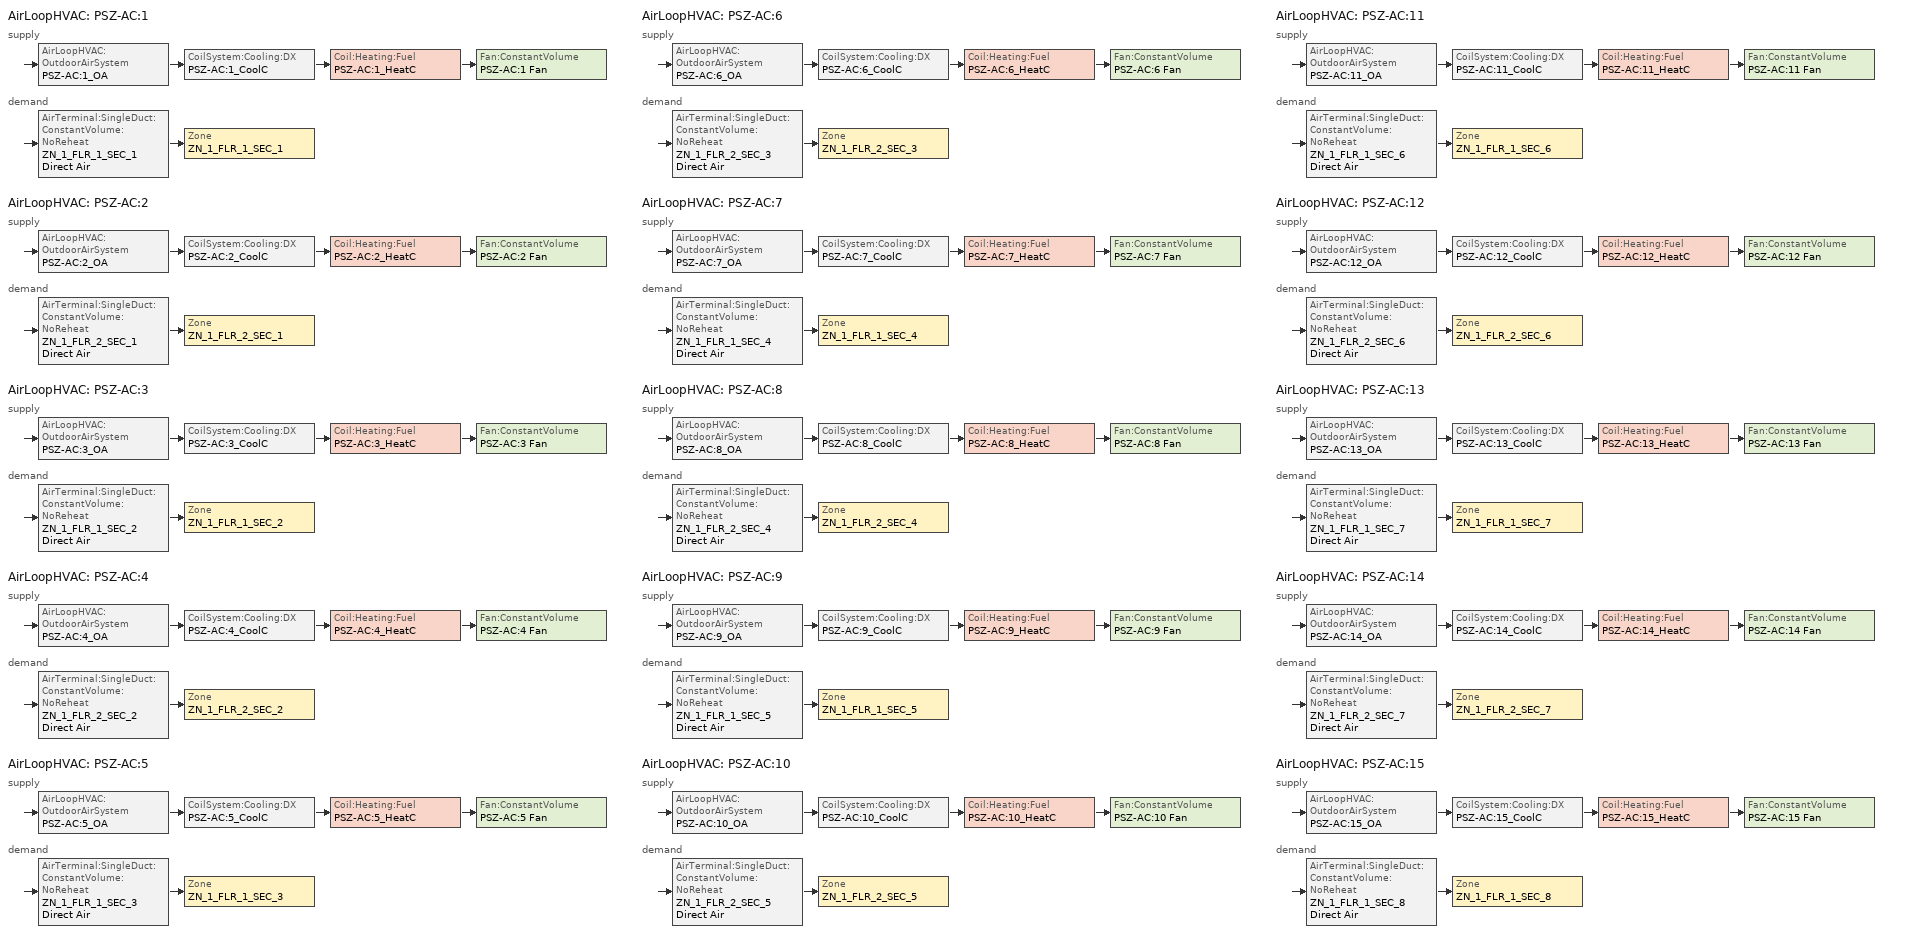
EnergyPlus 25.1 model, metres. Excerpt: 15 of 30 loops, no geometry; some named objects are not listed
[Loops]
AirLoopHVAC 'PSZ-AC:1'
 supply: AirLoopHVAC:OutdoorAirSystem 'PSZ-AC:1_OA' > CoilSystem:Cooling:DX 'PSZ-AC:1_CoolC' > Coil:Heating:Fuel 'PSZ-AC:1_HeatC' > Fan:ConstantVolume 'PSZ-AC:1 Fan'
 demand: AirTerminal:SingleDuct:ConstantVolume:NoReheat 'ZN_1_FLR_1_SEC_1 Direct Air' > Zone 'ZN_1_FLR_1_SEC_1'
AirLoopHVAC 'PSZ-AC:2'
 supply: AirLoopHVAC:OutdoorAirSystem 'PSZ-AC:2_OA' > CoilSystem:Cooling:DX 'PSZ-AC:2_CoolC' > Coil:Heating:Fuel 'PSZ-AC:2_HeatC' > Fan:ConstantVolume 'PSZ-AC:2 Fan'
 demand: AirTerminal:SingleDuct:ConstantVolume:NoReheat 'ZN_1_FLR_2_SEC_1 Direct Air' > Zone 'ZN_1_FLR_2_SEC_1'
AirLoopHVAC 'PSZ-AC:3'
 supply: AirLoopHVAC:OutdoorAirSystem 'PSZ-AC:3_OA' > CoilSystem:Cooling:DX 'PSZ-AC:3_CoolC' > Coil:Heating:Fuel 'PSZ-AC:3_HeatC' > Fan:ConstantVolume 'PSZ-AC:3 Fan'
 demand: AirTerminal:SingleDuct:ConstantVolume:NoReheat 'ZN_1_FLR_1_SEC_2 Direct Air' > Zone 'ZN_1_FLR_1_SEC_2'
AirLoopHVAC 'PSZ-AC:4'
 supply: AirLoopHVAC:OutdoorAirSystem 'PSZ-AC:4_OA' > CoilSystem:Cooling:DX 'PSZ-AC:4_CoolC' > Coil:Heating:Fuel 'PSZ-AC:4_HeatC' > Fan:ConstantVolume 'PSZ-AC:4 Fan'
 demand: AirTerminal:SingleDuct:ConstantVolume:NoReheat 'ZN_1_FLR_2_SEC_2 Direct Air' > Zone 'ZN_1_FLR_2_SEC_2'
AirLoopHVAC 'PSZ-AC:5'
 supply: AirLoopHVAC:OutdoorAirSystem 'PSZ-AC:5_OA' > CoilSystem:Cooling:DX 'PSZ-AC:5_CoolC' > Coil:Heating:Fuel 'PSZ-AC:5_HeatC' > Fan:ConstantVolume 'PSZ-AC:5 Fan'
 demand: AirTerminal:SingleDuct:ConstantVolume:NoReheat 'ZN_1_FLR_1_SEC_3 Direct Air' > Zone 'ZN_1_FLR_1_SEC_3'
AirLoopHVAC 'PSZ-AC:6'
 supply: AirLoopHVAC:OutdoorAirSystem 'PSZ-AC:6_OA' > CoilSystem:Cooling:DX 'PSZ-AC:6_CoolC' > Coil:Heating:Fuel 'PSZ-AC:6_HeatC' > Fan:ConstantVolume 'PSZ-AC:6 Fan'
 demand: AirTerminal:SingleDuct:ConstantVolume:NoReheat 'ZN_1_FLR_2_SEC_3 Direct Air' > Zone 'ZN_1_FLR_2_SEC_3'
AirLoopHVAC 'PSZ-AC:7'
 supply: AirLoopHVAC:OutdoorAirSystem 'PSZ-AC:7_OA' > CoilSystem:Cooling:DX 'PSZ-AC:7_CoolC' > Coil:Heating:Fuel 'PSZ-AC:7_HeatC' > Fan:ConstantVolume 'PSZ-AC:7 Fan'
 demand: AirTerminal:SingleDuct:ConstantVolume:NoReheat 'ZN_1_FLR_1_SEC_4 Direct Air' > Zone 'ZN_1_FLR_1_SEC_4'
AirLoopHVAC 'PSZ-AC:8'
 supply: AirLoopHVAC:OutdoorAirSystem 'PSZ-AC:8_OA' > CoilSystem:Cooling:DX 'PSZ-AC:8_CoolC' > Coil:Heating:Fuel 'PSZ-AC:8_HeatC' > Fan:ConstantVolume 'PSZ-AC:8 Fan'
 demand: AirTerminal:SingleDuct:ConstantVolume:NoReheat 'ZN_1_FLR_2_SEC_4 Direct Air' > Zone 'ZN_1_FLR_2_SEC_4'
AirLoopHVAC 'PSZ-AC:9'
 supply: AirLoopHVAC:OutdoorAirSystem 'PSZ-AC:9_OA' > CoilSystem:Cooling:DX 'PSZ-AC:9_CoolC' > Coil:Heating:Fuel 'PSZ-AC:9_HeatC' > Fan:ConstantVolume 'PSZ-AC:9 Fan'
 demand: AirTerminal:SingleDuct:ConstantVolume:NoReheat 'ZN_1_FLR_1_SEC_5 Direct Air' > Zone 'ZN_1_FLR_1_SEC_5'
AirLoopHVAC 'PSZ-AC:10'
 supply: AirLoopHVAC:OutdoorAirSystem 'PSZ-AC:10_OA' > CoilSystem:Cooling:DX 'PSZ-AC:10_CoolC' > Coil:Heating:Fuel 'PSZ-AC:10_HeatC' > Fan:ConstantVolume 'PSZ-AC:10 Fan'
 demand: AirTerminal:SingleDuct:ConstantVolume:NoReheat 'ZN_1_FLR_2_SEC_5 Direct Air' > Zone 'ZN_1_FLR_2_SEC_5'
AirLoopHVAC 'PSZ-AC:11'
 supply: AirLoopHVAC:OutdoorAirSystem 'PSZ-AC:11_OA' > CoilSystem:Cooling:DX 'PSZ-AC:11_CoolC' > Coil:Heating:Fuel 'PSZ-AC:11_HeatC' > Fan:ConstantVolume 'PSZ-AC:11 Fan'
 demand: AirTerminal:SingleDuct:ConstantVolume:NoReheat 'ZN_1_FLR_1_SEC_6 Direct Air' > Zone 'ZN_1_FLR_1_SEC_6'
AirLoopHVAC 'PSZ-AC:12'
 supply: AirLoopHVAC:OutdoorAirSystem 'PSZ-AC:12_OA' > CoilSystem:Cooling:DX 'PSZ-AC:12_CoolC' > Coil:Heating:Fuel 'PSZ-AC:12_HeatC' > Fan:ConstantVolume 'PSZ-AC:12 Fan'
 demand: AirTerminal:SingleDuct:ConstantVolume:NoReheat 'ZN_1_FLR_2_SEC_6 Direct Air' > Zone 'ZN_1_FLR_2_SEC_6'
AirLoopHVAC 'PSZ-AC:13'
 supply: AirLoopHVAC:OutdoorAirSystem 'PSZ-AC:13_OA' > CoilSystem:Cooling:DX 'PSZ-AC:13_CoolC' > Coil:Heating:Fuel 'PSZ-AC:13_HeatC' > Fan:ConstantVolume 'PSZ-AC:13 Fan'
 demand: AirTerminal:SingleDuct:ConstantVolume:NoReheat 'ZN_1_FLR_1_SEC_7 Direct Air' > Zone 'ZN_1_FLR_1_SEC_7'
AirLoopHVAC 'PSZ-AC:14'
 supply: AirLoopHVAC:OutdoorAirSystem 'PSZ-AC:14_OA' > CoilSystem:Cooling:DX 'PSZ-AC:14_CoolC' > Coil:Heating:Fuel 'PSZ-AC:14_HeatC' > Fan:ConstantVolume 'PSZ-AC:14 Fan'
 demand: AirTerminal:SingleDuct:ConstantVolume:NoReheat 'ZN_1_FLR_2_SEC_7 Direct Air' > Zone 'ZN_1_FLR_2_SEC_7'
AirLoopHVAC 'PSZ-AC:15'
 supply: AirLoopHVAC:OutdoorAirSystem 'PSZ-AC:15_OA' > CoilSystem:Cooling:DX 'PSZ-AC:15_CoolC' > Coil:Heating:Fuel 'PSZ-AC:15_HeatC' > Fan:ConstantVolume 'PSZ-AC:15 Fan'
 demand: AirTerminal:SingleDuct:ConstantVolume:NoReheat 'ZN_1_FLR_1_SEC_8 Direct Air' > Zone 'ZN_1_FLR_1_SEC_8'
[ComponentCost:LineItem]
Name | Line Item Type | Item | Cost per Area {$/m2} | Cost per Each {$} | Quantity | Cost per Unit of Output Capacity {$/kW}
Air Wall | Construction | AIR-WALL | 1
Swinging Door Conditioned | Construction | Std Swinging Door_con | 1
Swinging Door Semi-conditioned | Construction | Std Swinging Door_semi | 1
Overhead Door | Construction | Std Overhead Door | 1
south:ASHRAE 90.1-2004_Sec 5.5-5_0.3_0.4_fixed_south_window | Construction | ASHRAE 90.1-2004_Sec 5.5-5_0.3_0.4_fixed_south_window | 184.629
east:ASHRAE 90.1-2004_Sec 5.5-5_0.3_0.4_fixed_east_window | Construction | ASHRAE 90.1-2004_Sec 5.5-5_0.3_0.4_fixed_east_window | 184.629
north:ASHRAE 90.1-2004_Sec 5.5-5_0.3_0.4_fixed_north_window | Construction | ASHRAE 90.1-2004_Sec 5.5-5_0.3_0.4_fixed_north_window | 179.249
west:ASHRAE 90.1-2004_Sec 5.5-5_0.3_0.4_fixed_west_window | Construction | ASHRAE 90.1-2004_Sec 5.5-5_0.3_0.4_fixed_west_window | 184.629
SkylightConst:ASHRAE 90.1-2004_Sec 5.5-5_0_0.02_All Skylights without Curb_Skylight | Construction | ASHRAE 90.1-2004_Sec 5.5-5_0_0.02_All Skylights without Curb_Skylight | 184.629
roofs:ASHRAE 90.1-2004_Sec 5.5-5_IEAD_Roof | Construction | ASHRAE 90.1-2004_Sec 5.5-5_IEAD_Roof | 34.3904
int-walls:ASHRAE 90.1-2004_Sec 5.5-5_Interior Wall_Int-Wall | Construction | ASHRAE 90.1-2004_Sec 5.5-5_Interior Wall_Int-Wall | 1
ext-walls:ASHRAE 90.1-2004_Sec 5.5-5_Steel-Framed_Ext-wall | Construction | ASHRAE 90.1-2004_Sec 5.5-5_Steel-Framed_Ext-wall | 40.2847
ext-slab:ASHRAE 90.1-2004_Sec 5.5-5_Unheated_Ext-slab | Construction | ASHRAE 90.1-2004_Sec 5.5-5_Unheated_Ext-slab | 560.787
exposed-floor:ASHRAE 90.1-2004_Sec 5.5-5_Mass_ExposedFloor | Construction | ASHRAE 90.1-2004_Sec 5.5-5_Mass_ExposedFloor | 34.6727
attic-floor:ASHRAE 90.1-2004_Sec 5.5-5_Attic Floor_AtticFloor | Construction | ASHRAE 90.1-2004_Sec 5.5-5_Attic Floor_AtticFloor | 15.0182
door:ASHRAE 90.1-2004_Sec 5.5-5Swinging_door | Construction | ASHRAE 90.1-2004_Sec 5.5-5Swinging_door | 1
Daylighting:ZN_1_FLR_1_SEC_1 | Daylighting:Controls | ZN_1_FLR_1_SEC_1 |  | 1 | 0
Infiltration:ZN_1_FLR_1_SEC_1 | General | ZN_1_FLR_1_SEC_1 |  | 1 | 0.0252
People:ZN_1_FLR_1_SEC_1 | General | ZN_1_FLR_1_SEC_1 |  | 1 | 1.8637
LIGHTING EQUIP:ZN_1_FLR_1_SEC_1 | Lights | ZN_1_FLR_1_SEC_1 |  |  |  | 1
ELECTRIC EQUIPMENT:ZN_1_FLR_1_SEC_1:MiscPlug | General | ZN_1_FLR_1_SEC_1 |  | 1 | 0.3746
Daylighting:ZN_1_FLR_2_SEC_1 | Daylighting:Controls | ZN_1_FLR_2_SEC_1 |  | 1 | 0
Infiltration:ZN_1_FLR_2_SEC_1 | General | ZN_1_FLR_2_SEC_1 |  | 1 | 0.0252
People:ZN_1_FLR_2_SEC_1 | General | ZN_1_FLR_2_SEC_1 |  | 1 | 1.8637
LIGHTING EQUIP:ZN_1_FLR_2_SEC_1 | Lights | ZN_1_FLR_2_SEC_1 |  |  |  | 1
ELECTRIC EQUIPMENT:ZN_1_FLR_2_SEC_1:MiscPlug | General | ZN_1_FLR_2_SEC_1 |  | 1 | 0.3746
Daylighting:ZN_1_FLR_1_SEC_2 | Daylighting:Controls | ZN_1_FLR_1_SEC_2 |  | 1 | 0
Infiltration:ZN_1_FLR_1_SEC_2 | General | ZN_1_FLR_1_SEC_2 |  | 1 | 0.0362
People:ZN_1_FLR_1_SEC_2 | General | ZN_1_FLR_1_SEC_2 |  | 1 | 2.6803
LIGHTING EQUIP:ZN_1_FLR_1_SEC_2 | Lights | ZN_1_FLR_1_SEC_2 |  |  |  | 1
ELECTRIC EQUIPMENT:ZN_1_FLR_1_SEC_2:MiscPlug | General | ZN_1_FLR_1_SEC_2 |  | 1 | 0.5388
Daylighting:ZN_1_FLR_2_SEC_2 | Daylighting:Controls | ZN_1_FLR_2_SEC_2 |  | 1 | 0
Infiltration:ZN_1_FLR_2_SEC_2 | General | ZN_1_FLR_2_SEC_2 |  | 1 | 0.0362
People:ZN_1_FLR_2_SEC_2 | General | ZN_1_FLR_2_SEC_2 |  | 1 | 2.6803
LIGHTING EQUIP:ZN_1_FLR_2_SEC_2 | Lights | ZN_1_FLR_2_SEC_2 |  |  |  | 1
ELECTRIC EQUIPMENT:ZN_1_FLR_2_SEC_2:MiscPlug | General | ZN_1_FLR_2_SEC_2 |  | 1 | 0.5388
Daylighting:ZN_1_FLR_1_SEC_3 | Daylighting:Controls | ZN_1_FLR_1_SEC_3 |  | 1 | 0
Infiltration:ZN_1_FLR_1_SEC_3 | General | ZN_1_FLR_1_SEC_3 |  | 1 | 0.0351
People:ZN_1_FLR_1_SEC_3 | General | ZN_1_FLR_1_SEC_3 |  | 1 | 2.6035
LIGHTING EQUIP:ZN_1_FLR_1_SEC_3 | Lights | ZN_1_FLR_1_SEC_3 |  |  |  | 1
ELECTRIC EQUIPMENT:ZN_1_FLR_1_SEC_3:MiscPlug | General | ZN_1_FLR_1_SEC_3 |  | 1 | 0.5234
Daylighting:ZN_1_FLR_2_SEC_3 | Daylighting:Controls | ZN_1_FLR_2_SEC_3 |  | 1 | 0
Infiltration:ZN_1_FLR_2_SEC_3 | General | ZN_1_FLR_2_SEC_3 |  | 1 | 0.0351
People:ZN_1_FLR_2_SEC_3 | General | ZN_1_FLR_2_SEC_3 |  | 1 | 2.6035
LIGHTING EQUIP:ZN_1_FLR_2_SEC_3 | Lights | ZN_1_FLR_2_SEC_3 |  |  |  | 1
ELECTRIC EQUIPMENT:ZN_1_FLR_2_SEC_3:MiscPlug | General | ZN_1_FLR_2_SEC_3 |  | 1 | 0.5234
Daylighting:ZN_1_FLR_1_SEC_4 | Daylighting:Controls | ZN_1_FLR_1_SEC_4 |  | 1 | 0
Infiltration:ZN_1_FLR_1_SEC_4 | General | ZN_1_FLR_1_SEC_4 |  | 1 | 0.0362
People:ZN_1_FLR_1_SEC_4 | General | ZN_1_FLR_1_SEC_4 |  | 1 | 2.6803
LIGHTING EQUIP:ZN_1_FLR_1_SEC_4 | Lights | ZN_1_FLR_1_SEC_4 |  |  |  | 1
ELECTRIC EQUIPMENT:ZN_1_FLR_1_SEC_4:MiscPlug | General | ZN_1_FLR_1_SEC_4 |  | 1 | 0.5388
Daylighting:ZN_1_FLR_2_SEC_4 | Daylighting:Controls | ZN_1_FLR_2_SEC_4 |  | 1 | 0
Infiltration:ZN_1_FLR_2_SEC_4 | General | ZN_1_FLR_2_SEC_4 |  | 1 | 0.0362
People:ZN_1_FLR_2_SEC_4 | General | ZN_1_FLR_2_SEC_4 |  | 1 | 2.6803
LIGHTING EQUIP:ZN_1_FLR_2_SEC_4 | Lights | ZN_1_FLR_2_SEC_4 |  |  |  | 1
ELECTRIC EQUIPMENT:ZN_1_FLR_2_SEC_4:MiscPlug | General | ZN_1_FLR_2_SEC_4 |  | 1 | 0.5388
Daylighting:ZN_1_FLR_1_SEC_5 | Daylighting:Controls | ZN_1_FLR_1_SEC_5 |  | 1 | 0
Infiltration:ZN_1_FLR_1_SEC_5 | General | ZN_1_FLR_1_SEC_5 |  | 1 | 0.0252
People:ZN_1_FLR_1_SEC_5 | General | ZN_1_FLR_1_SEC_5 |  | 1 | 1.8637
LIGHTING EQUIP:ZN_1_FLR_1_SEC_5 | Lights | ZN_1_FLR_1_SEC_5 |  |  |  | 1
ELECTRIC EQUIPMENT:ZN_1_FLR_1_SEC_5:MiscPlug | General | ZN_1_FLR_1_SEC_5 |  | 1 | 0.3746
Daylighting:ZN_1_FLR_2_SEC_5 | Daylighting:Controls | ZN_1_FLR_2_SEC_5 |  | 1 | 0
Infiltration:ZN_1_FLR_2_SEC_5 | General | ZN_1_FLR_2_SEC_5 |  | 1 | 0.0252
People:ZN_1_FLR_2_SEC_5 | General | ZN_1_FLR_2_SEC_5 |  | 1 | 1.8637
LIGHTING EQUIP:ZN_1_FLR_2_SEC_5 | Lights | ZN_1_FLR_2_SEC_5 |  |  |  | 1
ELECTRIC EQUIPMENT:ZN_1_FLR_2_SEC_5:MiscPlug | General | ZN_1_FLR_2_SEC_5 |  | 1 | 0.3746
Daylighting:ZN_1_FLR_1_SEC_6 | Daylighting:Controls | ZN_1_FLR_1_SEC_6 |  | 1 | 0
Infiltration:ZN_1_FLR_1_SEC_6 | General | ZN_1_FLR_1_SEC_6 |  | 1 | 0.0855
People:ZN_1_FLR_1_SEC_6 | General | ZN_1_FLR_1_SEC_6 |  | 1 | 6.3309
LIGHTING EQUIP:ZN_1_FLR_1_SEC_6 | Lights | ZN_1_FLR_1_SEC_6 |  |  |  | 1
ELECTRIC EQUIPMENT:ZN_1_FLR_1_SEC_6:MiscPlug | General | ZN_1_FLR_1_SEC_6 |  | 1 | 1.2727
Daylighting:ZN_1_FLR_2_SEC_6 | Daylighting:Controls | ZN_1_FLR_2_SEC_6 |  | 1 | 0
Infiltration:ZN_1_FLR_2_SEC_6 | General | ZN_1_FLR_2_SEC_6 |  | 1 | 0.0855
People:ZN_1_FLR_2_SEC_6 | General | ZN_1_FLR_2_SEC_6 |  | 1 | 6.3309
LIGHTING EQUIP:ZN_1_FLR_2_SEC_6 | Lights | ZN_1_FLR_2_SEC_6 |  |  |  | 1
ELECTRIC EQUIPMENT:ZN_1_FLR_2_SEC_6:MiscPlug | General | ZN_1_FLR_2_SEC_6 |  | 1 | 1.2727
Daylighting:ZN_1_FLR_1_SEC_7 | Daylighting:Controls | ZN_1_FLR_1_SEC_7 |  | 1 | 0
Infiltration:ZN_1_FLR_1_SEC_7 | General | ZN_1_FLR_1_SEC_7 |  | 1 | 0.0252
People:ZN_1_FLR_1_SEC_7 | General | ZN_1_FLR_1_SEC_7 |  | 1 | 1.8637
LIGHTING EQUIP:ZN_1_FLR_1_SEC_7 | Lights | ZN_1_FLR_1_SEC_7 |  |  |  | 1
ELECTRIC EQUIPMENT:ZN_1_FLR_1_SEC_7:MiscPlug | General | ZN_1_FLR_1_SEC_7 |  | 1 | 0.3746
Daylighting:ZN_1_FLR_2_SEC_7 | Daylighting:Controls | ZN_1_FLR_2_SEC_7 |  | 1 | 0
Infiltration:ZN_1_FLR_2_SEC_7 | General | ZN_1_FLR_2_SEC_7 |  | 1 | 0.0252
People:ZN_1_FLR_2_SEC_7 | General | ZN_1_FLR_2_SEC_7 |  | 1 | 1.8637
LIGHTING EQUIP:ZN_1_FLR_2_SEC_7 | Lights | ZN_1_FLR_2_SEC_7 |  |  |  | 1
ELECTRIC EQUIPMENT:ZN_1_FLR_2_SEC_7:MiscPlug | General | ZN_1_FLR_2_SEC_7 |  | 1 | 0.3746
Daylighting:ZN_1_FLR_1_SEC_8 | Daylighting:Controls | ZN_1_FLR_1_SEC_8 |  | 1 | 0
Infiltration:ZN_1_FLR_1_SEC_8 | General | ZN_1_FLR_1_SEC_8 |  | 1 | 0.0362
People:ZN_1_FLR_1_SEC_8 | General | ZN_1_FLR_1_SEC_8 |  | 1 | 2.6803
LIGHTING EQUIP:ZN_1_FLR_1_SEC_8 | Lights | ZN_1_FLR_1_SEC_8 |  |  |  | 1
ELECTRIC EQUIPMENT:ZN_1_FLR_1_SEC_8:MiscPlug | General | ZN_1_FLR_1_SEC_8 |  | 1 | 0.5388
[Sizing:Zone] Zone Cooling Design Supply Air Temperature Input Method=SupplyAirTemperature; Zone Cooling Design Supply Air Temperature {C}=14; Zone Heating Design Supply Air Temperature Input Method=SupplyAirTemperature; Zone Heating Design Supply Air Temperature {C}=40; Zone Cooling Design Supply Air Humidity Ratio {kgWater/kgDryAir}=0.0085; Zone Heating Design Supply Air Humidity Ratio {kgWater/kgDryAir}=0.008; Zone Heating Sizing Factor=0; Zone Cooling Sizing Factor=0; Cooling Design Air Flow Method=DesignDay; Cooling Design Air Flow Rate {m3/s}=0; Cooling Minimum Air Flow {m3/s}=0; Cooling Minimum Air Flow Fraction=0; Heating Design Air Flow Method=DesignDay; Heating Design Air Flow Rate {m3/s}=0
Name | Design Specification Outdoor Air Object
ZN_1_FLR_1_SEC_1 | SZ DSOA ZN_1_FLR_1_SEC_1
ZN_1_FLR_2_SEC_1 | SZ DSOA ZN_1_FLR_2_SEC_1
ZN_1_FLR_1_SEC_2 | SZ DSOA ZN_1_FLR_1_SEC_2
ZN_1_FLR_2_SEC_2 | SZ DSOA ZN_1_FLR_2_SEC_2
ZN_1_FLR_1_SEC_3 | SZ DSOA ZN_1_FLR_1_SEC_3
ZN_1_FLR_2_SEC_3 | SZ DSOA ZN_1_FLR_2_SEC_3
ZN_1_FLR_1_SEC_4 | SZ DSOA ZN_1_FLR_1_SEC_4
ZN_1_FLR_2_SEC_4 | SZ DSOA ZN_1_FLR_2_SEC_4
ZN_1_FLR_1_SEC_5 | SZ DSOA ZN_1_FLR_1_SEC_5
ZN_1_FLR_2_SEC_5 | SZ DSOA ZN_1_FLR_2_SEC_5
ZN_1_FLR_1_SEC_6 | SZ DSOA ZN_1_FLR_1_SEC_6
ZN_1_FLR_2_SEC_6 | SZ DSOA ZN_1_FLR_2_SEC_6
ZN_1_FLR_1_SEC_7 | SZ DSOA ZN_1_FLR_1_SEC_7
ZN_1_FLR_2_SEC_7 | SZ DSOA ZN_1_FLR_2_SEC_7
ZN_1_FLR_1_SEC_8 | SZ DSOA ZN_1_FLR_1_SEC_8
[DesignSpecification:OutdoorAir] Outdoor Air Method=Flow/Zone; Outdoor Air Flow per Zone Floor Area {m3/s-m2}=0
Name | Outdoor Air Flow per Zone {m3/s}
SZ DSOA ZN_1_FLR_1_SEC_1; SZ DSOA ZN_1_FLR_2_SEC_1; SZ DSOA ZN_1_FLR_1_SEC_5; SZ DSOA ZN_1_FLR_2_SEC_5; SZ DSOA ZN_1_FLR_1_SEC_7; SZ DSOA ZN_1_FLR_2_SEC_7 | 0.0186979
SZ DSOA ZN_1_FLR_1_SEC_2; SZ DSOA ZN_1_FLR_2_SEC_2; SZ DSOA ZN_1_FLR_1_SEC_4; SZ DSOA ZN_1_FLR_2_SEC_4; SZ DSOA ZN_1_FLR_1_SEC_8 | 0.0268905
SZ DSOA ZN_1_FLR_1_SEC_3; SZ DSOA ZN_1_FLR_2_SEC_3 | 0.0261197
SZ DSOA ZN_1_FLR_1_SEC_6; SZ DSOA ZN_1_FLR_2_SEC_6 | 0.0635154
[ZoneControl:Thermostat] Control Type Schedule=Dual Zone Control Type Sched
Name | Zone or ZoneList | Control 1
ZN_1_FLR_1_SEC_1 Thermostat | ZN_1_FLR_1_SEC_1 | ZN_1_FLR_1_SEC_1 DualSPSched
ZN_1_FLR_2_SEC_1 Thermostat | ZN_1_FLR_2_SEC_1 | ZN_1_FLR_2_SEC_1 DualSPSched
ZN_1_FLR_1_SEC_2 Thermostat | ZN_1_FLR_1_SEC_2 | ZN_1_FLR_1_SEC_2 DualSPSched
ZN_1_FLR_2_SEC_2 Thermostat | ZN_1_FLR_2_SEC_2 | ZN_1_FLR_2_SEC_2 DualSPSched
ZN_1_FLR_1_SEC_3 Thermostat | ZN_1_FLR_1_SEC_3 | ZN_1_FLR_1_SEC_3 DualSPSched
ZN_1_FLR_2_SEC_3 Thermostat | ZN_1_FLR_2_SEC_3 | ZN_1_FLR_2_SEC_3 DualSPSched
ZN_1_FLR_1_SEC_4 Thermostat | ZN_1_FLR_1_SEC_4 | ZN_1_FLR_1_SEC_4 DualSPSched
ZN_1_FLR_2_SEC_4 Thermostat | ZN_1_FLR_2_SEC_4 | ZN_1_FLR_2_SEC_4 DualSPSched
ZN_1_FLR_1_SEC_5 Thermostat | ZN_1_FLR_1_SEC_5 | ZN_1_FLR_1_SEC_5 DualSPSched
ZN_1_FLR_2_SEC_5 Thermostat | ZN_1_FLR_2_SEC_5 | ZN_1_FLR_2_SEC_5 DualSPSched
ZN_1_FLR_1_SEC_6 Thermostat | ZN_1_FLR_1_SEC_6 | ZN_1_FLR_1_SEC_6 DualSPSched
ZN_1_FLR_2_SEC_6 Thermostat | ZN_1_FLR_2_SEC_6 | ZN_1_FLR_2_SEC_6 DualSPSched
ZN_1_FLR_1_SEC_7 Thermostat | ZN_1_FLR_1_SEC_7 | ZN_1_FLR_1_SEC_7 DualSPSched
ZN_1_FLR_2_SEC_7 Thermostat | ZN_1_FLR_2_SEC_7 | ZN_1_FLR_2_SEC_7 DualSPSched
ZN_1_FLR_1_SEC_8 Thermostat | ZN_1_FLR_1_SEC_8 | ZN_1_FLR_1_SEC_8 DualSPSched
[ThermostatSetpoint:DualSetpoint] Heating Setpoint Temperature Schedule=HtgSetP_Sch; Cooling Setpoint Temperature Schedule=ClgSetP_Sch
ZN_1_FLR_1_SEC_1 DualSPSched; ZN_1_FLR_2_SEC_1 DualSPSched; ZN_1_FLR_1_SEC_2 DualSPSched; ZN_1_FLR_2_SEC_2 DualSPSched; ZN_1_FLR_1_SEC_3 DualSPSched; ZN_1_FLR_2_SEC_3 DualSPSched; ZN_1_FLR_1_SEC_4 DualSPSched; ZN_1_FLR_2_SEC_4 DualSPSched; ZN_1_FLR_1_SEC_5 DualSPSched; ZN_1_FLR_2_SEC_5 DualSPSched; ZN_1_FLR_1_SEC_6 DualSPSched; ZN_1_FLR_2_SEC_6 DualSPSched; ZN_1_FLR_1_SEC_7 DualSPSched; ZN_1_FLR_2_SEC_7 DualSPSched; ZN_1_FLR_1_SEC_8 DualSPSched
[Zone equipment]
ZN_1_FLR_1_SEC_1: ZN_1_FLR_1_SEC_1 Direct Air
ZN_1_FLR_2_SEC_1: ZN_1_FLR_2_SEC_1 Direct Air
ZN_1_FLR_1_SEC_2: ZN_1_FLR_1_SEC_2 Direct Air
ZN_1_FLR_2_SEC_2: ZN_1_FLR_2_SEC_2 Direct Air
ZN_1_FLR_1_SEC_3: ZN_1_FLR_1_SEC_3 Direct Air
ZN_1_FLR_2_SEC_3: ZN_1_FLR_2_SEC_3 Direct Air
ZN_1_FLR_1_SEC_4: ZN_1_FLR_1_SEC_4 Direct Air
ZN_1_FLR_2_SEC_4: ZN_1_FLR_2_SEC_4 Direct Air
ZN_1_FLR_1_SEC_5: ZN_1_FLR_1_SEC_5 Direct Air
ZN_1_FLR_2_SEC_5: ZN_1_FLR_2_SEC_5 Direct Air
ZN_1_FLR_1_SEC_6: ZN_1_FLR_1_SEC_6 Direct Air
ZN_1_FLR_2_SEC_6: ZN_1_FLR_2_SEC_6 Direct Air
ZN_1_FLR_1_SEC_7: ZN_1_FLR_1_SEC_7 Direct Air
ZN_1_FLR_2_SEC_7: ZN_1_FLR_2_SEC_7 Direct Air
ZN_1_FLR_1_SEC_8: ZN_1_FLR_1_SEC_8 Direct Air
[AirTerminal:SingleDuct:ConstantVolume:NoReheat] Availability Schedule=ALWAYS_ON; Maximum Air Flow Rate {m3/s}=AUTOSIZE
ZN_1_FLR_1_SEC_1 Direct Air; ZN_1_FLR_2_SEC_1 Direct Air; ZN_1_FLR_1_SEC_2 Direct Air; ZN_1_FLR_2_SEC_2 Direct Air; ZN_1_FLR_1_SEC_3 Direct Air; ZN_1_FLR_2_SEC_3 Direct Air; ZN_1_FLR_1_SEC_4 Direct Air; ZN_1_FLR_2_SEC_4 Direct Air; ZN_1_FLR_1_SEC_5 Direct Air; ZN_1_FLR_2_SEC_5 Direct Air; ZN_1_FLR_1_SEC_6 Direct Air; ZN_1_FLR_2_SEC_6 Direct Air; ZN_1_FLR_1_SEC_7 Direct Air; ZN_1_FLR_2_SEC_7 Direct Air; ZN_1_FLR_1_SEC_8 Direct Air
[SetpointManager:SingleZone:Reheat] Control Variable=Temperature; Minimum Supply Air Temperature {C}=13; Maximum Supply Air Temperature {C}=40
Name | Control Zone | Setpoint Node or NodeList
SupAirTemp MngrZN_1_FLR_1_SEC_1 | ZN_1_FLR_1_SEC_1 | PSZ-AC:1 Supply Equipment Outlet Node
SupAirTemp MngrZN_1_FLR_2_SEC_1 | ZN_1_FLR_2_SEC_1 | PSZ-AC:2 Supply Equipment Outlet Node
SupAirTemp MngrZN_1_FLR_1_SEC_2 | ZN_1_FLR_1_SEC_2 | PSZ-AC:3 Supply Equipment Outlet Node
SupAirTemp MngrZN_1_FLR_2_SEC_2 | ZN_1_FLR_2_SEC_2 | PSZ-AC:4 Supply Equipment Outlet Node
SupAirTemp MngrZN_1_FLR_1_SEC_3 | ZN_1_FLR_1_SEC_3 | PSZ-AC:5 Supply Equipment Outlet Node
SupAirTemp MngrZN_1_FLR_2_SEC_3 | ZN_1_FLR_2_SEC_3 | PSZ-AC:6 Supply Equipment Outlet Node
SupAirTemp MngrZN_1_FLR_1_SEC_4 | ZN_1_FLR_1_SEC_4 | PSZ-AC:7 Supply Equipment Outlet Node
SupAirTemp MngrZN_1_FLR_2_SEC_4 | ZN_1_FLR_2_SEC_4 | PSZ-AC:8 Supply Equipment Outlet Node
SupAirTemp MngrZN_1_FLR_1_SEC_5 | ZN_1_FLR_1_SEC_5 | PSZ-AC:9 Supply Equipment Outlet Node
SupAirTemp MngrZN_1_FLR_2_SEC_5 | ZN_1_FLR_2_SEC_5 | PSZ-AC:10 Supply Equipment Outlet Node
SupAirTemp MngrZN_1_FLR_1_SEC_6 | ZN_1_FLR_1_SEC_6 | PSZ-AC:11 Supply Equipment Outlet Node
SupAirTemp MngrZN_1_FLR_2_SEC_6 | ZN_1_FLR_2_SEC_6 | PSZ-AC:12 Supply Equipment Outlet Node
SupAirTemp MngrZN_1_FLR_1_SEC_7 | ZN_1_FLR_1_SEC_7 | PSZ-AC:13 Supply Equipment Outlet Node
SupAirTemp MngrZN_1_FLR_2_SEC_7 | ZN_1_FLR_2_SEC_7 | PSZ-AC:14 Supply Equipment Outlet Node
SupAirTemp MngrZN_1_FLR_1_SEC_8 | ZN_1_FLR_1_SEC_8 | PSZ-AC:15 Supply Equipment Outlet Node
[AirLoopHVAC] Design Supply Air Flow Rate {m3/s}=AUTOSIZE
PSZ-AC:1; PSZ-AC:2; PSZ-AC:3; PSZ-AC:4; PSZ-AC:5; PSZ-AC:6; PSZ-AC:7; PSZ-AC:8; PSZ-AC:9; PSZ-AC:10; PSZ-AC:11; PSZ-AC:12; PSZ-AC:13; PSZ-AC:14; PSZ-AC:15
[SetpointManager:MixedAir] Control Variable=Temperature
Name | Setpoint Node or NodeList
PSZ-AC:1_CoolC SAT Manager | PSZ-AC:1_CoolC-PSZ-AC:1_HeatCNode
PSZ-AC:1_HeatC MixedAir Manager | PSZ-AC:1_HeatC-PSZ-AC:1 FanNode
PSZ-AC:1_OAMixed Air Temp Manager | PSZ-AC:1_OA-PSZ-AC:1_CoolCNode
PSZ-AC:2_CoolC SAT Manager | PSZ-AC:2_CoolC-PSZ-AC:2_HeatCNode
PSZ-AC:2_HeatC MixedAir Manager | PSZ-AC:2_HeatC-PSZ-AC:2 FanNode
PSZ-AC:2_OAMixed Air Temp Manager | PSZ-AC:2_OA-PSZ-AC:2_CoolCNode
PSZ-AC:3_CoolC SAT Manager | PSZ-AC:3_CoolC-PSZ-AC:3_HeatCNode
PSZ-AC:3_HeatC MixedAir Manager | PSZ-AC:3_HeatC-PSZ-AC:3 FanNode
PSZ-AC:3_OAMixed Air Temp Manager | PSZ-AC:3_OA-PSZ-AC:3_CoolCNode
PSZ-AC:4_CoolC SAT Manager | PSZ-AC:4_CoolC-PSZ-AC:4_HeatCNode
PSZ-AC:4_HeatC MixedAir Manager | PSZ-AC:4_HeatC-PSZ-AC:4 FanNode
PSZ-AC:4_OAMixed Air Temp Manager | PSZ-AC:4_OA-PSZ-AC:4_CoolCNode
PSZ-AC:5_CoolC SAT Manager | PSZ-AC:5_CoolC-PSZ-AC:5_HeatCNode
PSZ-AC:5_HeatC MixedAir Manager | PSZ-AC:5_HeatC-PSZ-AC:5 FanNode
PSZ-AC:5_OAMixed Air Temp Manager | PSZ-AC:5_OA-PSZ-AC:5_CoolCNode
PSZ-AC:6_CoolC SAT Manager | PSZ-AC:6_CoolC-PSZ-AC:6_HeatCNode
PSZ-AC:6_HeatC MixedAir Manager | PSZ-AC:6_HeatC-PSZ-AC:6 FanNode
PSZ-AC:6_OAMixed Air Temp Manager | PSZ-AC:6_OA-PSZ-AC:6_CoolCNode
PSZ-AC:7_CoolC SAT Manager | PSZ-AC:7_CoolC-PSZ-AC:7_HeatCNode
PSZ-AC:7_HeatC MixedAir Manager | PSZ-AC:7_HeatC-PSZ-AC:7 FanNode
PSZ-AC:7_OAMixed Air Temp Manager | PSZ-AC:7_OA-PSZ-AC:7_CoolCNode
PSZ-AC:8_CoolC SAT Manager | PSZ-AC:8_CoolC-PSZ-AC:8_HeatCNode
PSZ-AC:8_HeatC MixedAir Manager | PSZ-AC:8_HeatC-PSZ-AC:8 FanNode
PSZ-AC:8_OAMixed Air Temp Manager | PSZ-AC:8_OA-PSZ-AC:8_CoolCNode
PSZ-AC:9_CoolC SAT Manager | PSZ-AC:9_CoolC-PSZ-AC:9_HeatCNode
PSZ-AC:9_HeatC MixedAir Manager | PSZ-AC:9_HeatC-PSZ-AC:9 FanNode
PSZ-AC:9_OAMixed Air Temp Manager | PSZ-AC:9_OA-PSZ-AC:9_CoolCNode
PSZ-AC:10_CoolC SAT Manager | PSZ-AC:10_CoolC-PSZ-AC:10_HeatCNode
PSZ-AC:10_HeatC MixedAir Manager | PSZ-AC:10_HeatC-PSZ-AC:10 FanNode
PSZ-AC:10_OAMixed Air Temp Manager | PSZ-AC:10_OA-PSZ-AC:10_CoolCNode
PSZ-AC:11_CoolC SAT Manager | PSZ-AC:11_CoolC-PSZ-AC:11_HeatCNode
PSZ-AC:11_HeatC MixedAir Manager | PSZ-AC:11_HeatC-PSZ-AC:11 FanNode
PSZ-AC:11_OAMixed Air Temp Manager | PSZ-AC:11_OA-PSZ-AC:11_CoolCNode
PSZ-AC:12_CoolC SAT Manager | PSZ-AC:12_CoolC-PSZ-AC:12_HeatCNode
PSZ-AC:12_HeatC MixedAir Manager | PSZ-AC:12_HeatC-PSZ-AC:12 FanNode
PSZ-AC:12_OAMixed Air Temp Manager | PSZ-AC:12_OA-PSZ-AC:12_CoolCNode
PSZ-AC:13_CoolC SAT Manager | PSZ-AC:13_CoolC-PSZ-AC:13_HeatCNode
PSZ-AC:13_HeatC MixedAir Manager | PSZ-AC:13_HeatC-PSZ-AC:13 FanNode
PSZ-AC:13_OAMixed Air Temp Manager | PSZ-AC:13_OA-PSZ-AC:13_CoolCNode
PSZ-AC:14_CoolC SAT Manager | PSZ-AC:14_CoolC-PSZ-AC:14_HeatCNode
PSZ-AC:14_HeatC MixedAir Manager | PSZ-AC:14_HeatC-PSZ-AC:14 FanNode
PSZ-AC:14_OAMixed Air Temp Manager | PSZ-AC:14_OA-PSZ-AC:14_CoolCNode
PSZ-AC:15_CoolC SAT Manager | PSZ-AC:15_CoolC-PSZ-AC:15_HeatCNode
PSZ-AC:15_HeatC MixedAir Manager | PSZ-AC:15_HeatC-PSZ-AC:15 FanNode
PSZ-AC:15_OAMixed Air Temp Manager | PSZ-AC:15_OA-PSZ-AC:15_CoolCNode
[Sizing:System] Type of Load to Size On=Sensible; Design Outdoor Air Flow Rate {m3/s}=AUTOSIZE; Central Heating Maximum System Air Flow Ratio=1; Preheat Design Temperature {C}=7; Preheat Design Humidity Ratio {kgWater/kgDryAir}=0.008; Precool Design Temperature {C}=12.8; Precool Design Humidity Ratio {kgWater/kgDryAir}=0.008; Central Cooling Design Supply Air Temperature {C}=12.8; Central Heating Design Supply Air Temperature {C}=40; Type of Zone Sum to Use=NonCoincident; 100% Outdoor Air in Cooling=No; 100% Outdoor Air in Heating=No; Central Cooling Design Supply Air Humidity Ratio {kgWater/kgDryAir}=0.0085; Central Heating Design Supply Air Humidity Ratio {kgWater/kgDryAir}=0.008; Cooling Supply Air Flow Rate Method=DesignDay; Cooling Supply Air Flow Rate {m3/s}=0; Heating Supply Air Flow Rate Method=DesignDay; Heating Supply Air Flow Rate {m3/s}=0; System Outdoor Air Method=ZoneSum; Zone Maximum Outdoor Air Fraction=1; Cooling Design Capacity Method=CoolingDesignCapacity; Cooling Design Capacity {W}=autosize; Heating Design Capacity Method=HeatingDesignCapacity; Heating Design Capacity {W}=autosize; Central Cooling Capacity Control Method=OnOff
PSZ-AC:1; PSZ-AC:2; PSZ-AC:3; PSZ-AC:4; PSZ-AC:5; PSZ-AC:6; PSZ-AC:7; PSZ-AC:8; PSZ-AC:9; PSZ-AC:10; PSZ-AC:11; PSZ-AC:12; PSZ-AC:13; PSZ-AC:14; PSZ-AC:15
[AvailabilityManager:NightCycle] Applicability Schedule=Always_On; Fan Schedule=HVACOperationSchd; Control Type=CycleOnAny; Thermostat Tolerance {deltaC}=1; Cycling Run Time Control Type=FixedRunTime; Cycling Run Time {s}=1800
PSZ-AC:1 Availability Manager; PSZ-AC:2 Availability Manager; PSZ-AC:3 Availability Manager; PSZ-AC:4 Availability Manager; PSZ-AC:5 Availability Manager; PSZ-AC:6 Availability Manager; PSZ-AC:7 Availability Manager; PSZ-AC:8 Availability Manager; PSZ-AC:9 Availability Manager; PSZ-AC:10 Availability Manager; PSZ-AC:11 Availability Manager; PSZ-AC:12 Availability Manager; PSZ-AC:13 Availability Manager; PSZ-AC:14 Availability Manager; PSZ-AC:15 Availability Manager; PSZ-AC:16 Availability Manager; PSZ-AC:17 Availability Manager
[Controller:OutdoorAir] Minimum Outdoor Air Flow Rate {m3/s}=AUTOSIZE; Maximum Outdoor Air Flow Rate {m3/s}=AUTOSIZE; Economizer Control Type=FixedDryBulb; Economizer Control Action Type=ModulateFlow; Economizer Maximum Limit Dry-Bulb Temperature {C}=19; Economizer Maximum Limit Enthalpy {J/kg}=32000; Economizer Minimum Limit Dry-Bulb Temperature {C}=0; Lockout Type=NoLockout; Minimum Limit Type=FixedMinimum; Minimum Outdoor Air Schedule=MinOA_MotorizedDamper_Sched
PSZ-AC:1_OA_Controller; PSZ-AC:2_OA_Controller; PSZ-AC:3_OA_Controller; PSZ-AC:4_OA_Controller; PSZ-AC:5_OA_Controller; PSZ-AC:6_OA_Controller; PSZ-AC:7_OA_Controller; PSZ-AC:8_OA_Controller; PSZ-AC:9_OA_Controller; PSZ-AC:10_OA_Controller; PSZ-AC:11_OA_Controller; PSZ-AC:12_OA_Controller; PSZ-AC:13_OA_Controller; PSZ-AC:14_OA_Controller; PSZ-AC:15_OA_Controller
[CoilSystem:Cooling:DX] Availability Schedule=ALWAYS_ON
Name | Cooling Coil
PSZ-AC:1_CoolC | PSZ-AC:1_CoolC DXCoil
PSZ-AC:2_CoolC | PSZ-AC:2_CoolC DXCoil
PSZ-AC:3_CoolC | PSZ-AC:3_CoolC DXCoil
PSZ-AC:4_CoolC | PSZ-AC:4_CoolC DXCoil
PSZ-AC:5_CoolC | PSZ-AC:5_CoolC DXCoil
PSZ-AC:6_CoolC | PSZ-AC:6_CoolC DXCoil
PSZ-AC:7_CoolC | PSZ-AC:7_CoolC DXCoil
PSZ-AC:8_CoolC | PSZ-AC:8_CoolC DXCoil
PSZ-AC:9_CoolC | PSZ-AC:9_CoolC DXCoil
PSZ-AC:10_CoolC | PSZ-AC:10_CoolC DXCoil
PSZ-AC:11_CoolC | PSZ-AC:11_CoolC DXCoil
PSZ-AC:12_CoolC | PSZ-AC:12_CoolC DXCoil
PSZ-AC:13_CoolC | PSZ-AC:13_CoolC DXCoil
PSZ-AC:14_CoolC | PSZ-AC:14_CoolC DXCoil
PSZ-AC:15_CoolC | PSZ-AC:15_CoolC DXCoil
[Coil:Cooling:DX:SingleSpeed] Availability Schedule=ALWAYS_ON; Gross Rated Total Cooling Capacity {W}=AUTOSIZE; Gross Rated Sensible Heat Ratio=AUTOSIZE; Gross Rated Cooling COP {W/W}=3; Rated Air Flow Rate {m3/s}=AUTOSIZE; 2023 Rated Evaporator Fan Power Per Volume Flow {W/(m3/s)}=934.4
Name | Total Cooling Capacity Function of Temperature Curve | Total Cooling Capacity Function of Flow Fraction Curve | Energy Input Ratio Function of Temperature Curve | Energy Input Ratio Function of Flow Fraction Curve | Part Load Fraction Correlation Curve
PSZ-AC:1_CoolC DXCoil | PSZ-AC:1_CoolCCarrier48TM014_12tons_CapFT | PSZ-AC:1_CoolCCarrier48TM014_12tons_FFF | PSZ-AC:1_CoolCCarrier48TM014_12tons_EIRFT | PSZ-AC:1_CoolCCarrier48TM014_12tons_EIRFFF | PSZ-AC:1_CoolCIEA_HVAC_BESTEST_9ton-PLR
PSZ-AC:2_CoolC DXCoil | PSZ-AC:2_CoolCCarrier48TM014_12tons_CapFT | PSZ-AC:2_CoolCCarrier48TM014_12tons_FFF | PSZ-AC:2_CoolCCarrier48TM014_12tons_EIRFT | PSZ-AC:2_CoolCCarrier48TM014_12tons_EIRFFF | PSZ-AC:2_CoolCIEA_HVAC_BESTEST_9ton-PLR
PSZ-AC:3_CoolC DXCoil | PSZ-AC:3_CoolCCarrier48TM014_12tons_CapFT | PSZ-AC:3_CoolCCarrier48TM014_12tons_FFF | PSZ-AC:3_CoolCCarrier48TM014_12tons_EIRFT | PSZ-AC:3_CoolCCarrier48TM014_12tons_EIRFFF | PSZ-AC:3_CoolCIEA_HVAC_BESTEST_9ton-PLR
PSZ-AC:4_CoolC DXCoil | PSZ-AC:4_CoolCCarrier48TM014_12tons_CapFT | PSZ-AC:4_CoolCCarrier48TM014_12tons_FFF | PSZ-AC:4_CoolCCarrier48TM014_12tons_EIRFT | PSZ-AC:4_CoolCCarrier48TM014_12tons_EIRFFF | PSZ-AC:4_CoolCIEA_HVAC_BESTEST_9ton-PLR
PSZ-AC:5_CoolC DXCoil | PSZ-AC:5_CoolCCarrier48TM014_12tons_CapFT | PSZ-AC:5_CoolCCarrier48TM014_12tons_FFF | PSZ-AC:5_CoolCCarrier48TM014_12tons_EIRFT | PSZ-AC:5_CoolCCarrier48TM014_12tons_EIRFFF | PSZ-AC:5_CoolCIEA_HVAC_BESTEST_9ton-PLR
PSZ-AC:6_CoolC DXCoil | PSZ-AC:6_CoolCCarrier48TM014_12tons_CapFT | PSZ-AC:6_CoolCCarrier48TM014_12tons_FFF | PSZ-AC:6_CoolCCarrier48TM014_12tons_EIRFT | PSZ-AC:6_CoolCCarrier48TM014_12tons_EIRFFF | PSZ-AC:6_CoolCIEA_HVAC_BESTEST_9ton-PLR
PSZ-AC:7_CoolC DXCoil | PSZ-AC:7_CoolCCarrier48TM014_12tons_CapFT | PSZ-AC:7_CoolCCarrier48TM014_12tons_FFF | PSZ-AC:7_CoolCCarrier48TM014_12tons_EIRFT | PSZ-AC:7_CoolCCarrier48TM014_12tons_EIRFFF | PSZ-AC:7_CoolCIEA_HVAC_BESTEST_9ton-PLR
PSZ-AC:8_CoolC DXCoil | PSZ-AC:8_CoolCCarrier48TM014_12tons_CapFT | PSZ-AC:8_CoolCCarrier48TM014_12tons_FFF | PSZ-AC:8_CoolCCarrier48TM014_12tons_EIRFT | PSZ-AC:8_CoolCCarrier48TM014_12tons_EIRFFF | PSZ-AC:8_CoolCIEA_HVAC_BESTEST_9ton-PLR
PSZ-AC:9_CoolC DXCoil | PSZ-AC:9_CoolCCarrier48TM014_12tons_CapFT | PSZ-AC:9_CoolCCarrier48TM014_12tons_FFF | PSZ-AC:9_CoolCCarrier48TM014_12tons_EIRFT | PSZ-AC:9_CoolCCarrier48TM014_12tons_EIRFFF | PSZ-AC:9_CoolCIEA_HVAC_BESTEST_9ton-PLR
PSZ-AC:10_CoolC DXCoil | PSZ-AC:10_CoolCCarrier48TM014_12tons_CapFT | PSZ-AC:10_CoolCCarrier48TM014_12tons_FFF | PSZ-AC:10_CoolCCarrier48TM014_12tons_EIRFT | PSZ-AC:10_CoolCCarrier48TM014_12tons_EIRFFF | PSZ-AC:10_CoolCIEA_HVAC_BESTEST_9ton-PLR
PSZ-AC:11_CoolC DXCoil | PSZ-AC:11_CoolCCarrier48TM014_12tons_CapFT | PSZ-AC:11_CoolCCarrier48TM014_12tons_FFF | PSZ-AC:11_CoolCCarrier48TM014_12tons_EIRFT | PSZ-AC:11_CoolCCarrier48TM014_12tons_EIRFFF | PSZ-AC:11_CoolCIEA_HVAC_BESTEST_9ton-PLR
PSZ-AC:12_CoolC DXCoil | PSZ-AC:12_CoolCCarrier48TM014_12tons_CapFT | PSZ-AC:12_CoolCCarrier48TM014_12tons_FFF | PSZ-AC:12_CoolCCarrier48TM014_12tons_EIRFT | PSZ-AC:12_CoolCCarrier48TM014_12tons_EIRFFF | PSZ-AC:12_CoolCIEA_HVAC_BESTEST_9ton-PLR
PSZ-AC:13_CoolC DXCoil | PSZ-AC:13_CoolCCarrier48TM014_12tons_CapFT | PSZ-AC:13_CoolCCarrier48TM014_12tons_FFF | PSZ-AC:13_CoolCCarrier48TM014_12tons_EIRFT | PSZ-AC:13_CoolCCarrier48TM014_12tons_EIRFFF | PSZ-AC:13_CoolCIEA_HVAC_BESTEST_9ton-PLR
PSZ-AC:14_CoolC DXCoil | PSZ-AC:14_CoolCCarrier48TM014_12tons_CapFT | PSZ-AC:14_CoolCCarrier48TM014_12tons_FFF | PSZ-AC:14_CoolCCarrier48TM014_12tons_EIRFT | PSZ-AC:14_CoolCCarrier48TM014_12tons_EIRFFF | PSZ-AC:14_CoolCIEA_HVAC_BESTEST_9ton-PLR
PSZ-AC:15_CoolC DXCoil | PSZ-AC:15_CoolCCarrier48TM014_12tons_CapFT | PSZ-AC:15_CoolCCarrier48TM014_12tons_FFF | PSZ-AC:15_CoolCCarrier48TM014_12tons_EIRFT | PSZ-AC:15_CoolCCarrier48TM014_12tons_EIRFFF | PSZ-AC:15_CoolCIEA_HVAC_BESTEST_9ton-PLR
[Coil:Heating:Fuel] Availability Schedule=ALWAYS_ON; Fuel Type=NaturalGas; Burner Efficiency=0.8; Nominal Capacity {W}=AUTOSIZE
PSZ-AC:1_HeatC; PSZ-AC:2_HeatC; PSZ-AC:3_HeatC; PSZ-AC:4_HeatC; PSZ-AC:5_HeatC; PSZ-AC:6_HeatC; PSZ-AC:7_HeatC; PSZ-AC:8_HeatC; PSZ-AC:9_HeatC; PSZ-AC:10_HeatC; PSZ-AC:11_HeatC; PSZ-AC:12_HeatC; PSZ-AC:13_HeatC; PSZ-AC:14_HeatC; PSZ-AC:15_HeatC
[Fan:ConstantVolume] Availability Schedule=HVACOperationSchd; Fan Total Efficiency=0.6; Pressure Rise {Pa}=497.82; Maximum Flow Rate {m3/s}=AUTOSIZE; Motor Efficiency=0.85; Motor In Airstream Fraction=1
PSZ-AC:1 Fan; PSZ-AC:2 Fan; PSZ-AC:3 Fan; PSZ-AC:4 Fan; PSZ-AC:5 Fan; PSZ-AC:6 Fan; PSZ-AC:7 Fan; PSZ-AC:8 Fan; PSZ-AC:9 Fan; PSZ-AC:10 Fan; PSZ-AC:11 Fan; PSZ-AC:12 Fan; PSZ-AC:13 Fan; PSZ-AC:14 Fan; PSZ-AC:15 Fan
[Schedule:Compact]
ALWAYS_ON: Through: 12/31, For: AllDays, Until: 24:00, 1
HVACOperationSchd: Through: 12/31, For: Weekdays SummerDesignDay, Until: 06:00, 0, Until: 22:00, 1, Until: 24:00, 0, For: Saturday WinterDesignDay, Until: 06:00, 0, Until: 18:00, 1, Until: 24:00, 0, For: Sunday Holidays AllOtherDays, Until: 24:00, 0
HTGSETP_SCH: Through: 12/31, For: Weekdays WinterDesignDay, Until: 06:00, 13, Until: 19:00, 21, Until: 24:00, 13, For SummerDesignDay, Until: 24:00, 13, For: Saturday, Until: 06:00, 13, Until: 13:00, 21, Until: 24:00, 13, For: Sunday Holidays AllOtherDays, Until: 24:00, 13
CLGSETP_SCH: Through: 12/31, For: Weekdays SummerDesignDay, Until: 06:00, 33, Until: 22:00, 24, Until: 24:00, 33, For: Saturday, Until: 06:00, 33, Until: 18:00, 24, Until: 24:00, 33, For WinterDesignDay, Until: 24:00, 33, For: Sunday Holidays AllOtherDays, Until: 24:00, 33
MinOA_MotorizedDamper_Sched: Through: 12/31, For: Weekdays SummerDesignDay, Until: 07:00, 0, Until: 22:00, 1, Until: 24:00, 0, For: Saturday WinterDesignDay, Until: 07:00, 0, Until: 18:00, 1, Until: 24:00, 0, For: Sunday Holidays AllOtherDays, Until: 24:00, 0
Dual Zone Control Type Sched: Through: 12/31, For: AllDays, Until: 24:00, 4
[Curve:Biquadratic] Minimum Value of x=16.5556; Maximum Value of x=22.1111; Minimum Value of y=23.7778; Maximum Value of y=47.66
Name | Coefficient1 Constant | Coefficient2 x | Coefficient3 x**2 | Coefficient4 y | Coefficient5 y**2 | Coefficient6 x*y
PSZ-AC:1_CoolCCarrier48TM014_12tons_CapFT; PSZ-AC:2_CoolCCarrier48TM014_12tons_CapFT; PSZ-AC:3_CoolCCarrier48TM014_12tons_CapFT; PSZ-AC:4_CoolCCarrier48TM014_12tons_CapFT; PSZ-AC:5_CoolCCarrier48TM014_12tons_CapFT; PSZ-AC:6_CoolCCarrier48TM014_12tons_CapFT; PSZ-AC:7_CoolCCarrier48TM014_12tons_CapFT; PSZ-AC:8_CoolCCarrier48TM014_12tons_CapFT; PSZ-AC:9_CoolCCarrier48TM014_12tons_CapFT; PSZ-AC:10_CoolCCarrier48TM014_12tons_CapFT; PSZ-AC:11_CoolCCarrier48TM014_12tons_CapFT; PSZ-AC:12_CoolCCarrier48TM014_12tons_CapFT; PSZ-AC:13_CoolCCarrier48TM014_12tons_CapFT; PSZ-AC:14_CoolCCarrier48TM014_12tons_CapFT; PSZ-AC:15_CoolCCarrier48TM014_12tons_CapFT | 1.39072 | -0.0529058 | 0.0018423 | 0.00058267 | -0.000186814 | 0.000265159
PSZ-AC:1_CoolCCarrier48TM014_12tons_EIRFT; PSZ-AC:2_CoolCCarrier48TM014_12tons_EIRFT; PSZ-AC:3_CoolCCarrier48TM014_12tons_EIRFT; PSZ-AC:4_CoolCCarrier48TM014_12tons_EIRFT; PSZ-AC:5_CoolCCarrier48TM014_12tons_EIRFT; PSZ-AC:6_CoolCCarrier48TM014_12tons_EIRFT; PSZ-AC:7_CoolCCarrier48TM014_12tons_EIRFT; PSZ-AC:8_CoolCCarrier48TM014_12tons_EIRFT; PSZ-AC:9_CoolCCarrier48TM014_12tons_EIRFT; PSZ-AC:10_CoolCCarrier48TM014_12tons_EIRFT; PSZ-AC:11_CoolCCarrier48TM014_12tons_EIRFT; PSZ-AC:12_CoolCCarrier48TM014_12tons_EIRFT; PSZ-AC:13_CoolCCarrier48TM014_12tons_EIRFT; PSZ-AC:14_CoolCCarrier48TM014_12tons_EIRFT; PSZ-AC:15_CoolCCarrier48TM014_12tons_EIRFT | -0.536161 | 0.105138 | -0.00172659 | 0.0149848 | 0.000659948 | -0.0017385
[Curve:Quadratic]
Name | Coefficient1 Constant | Coefficient2 x | Coefficient3 x**2 | Minimum Value of x | Maximum Value of x
PSZ-AC:1_CoolCCarrier48TM014_12tons_FFF; PSZ-AC:2_CoolCCarrier48TM014_12tons_FFF; PSZ-AC:3_CoolCCarrier48TM014_12tons_FFF; PSZ-AC:4_CoolCCarrier48TM014_12tons_FFF; PSZ-AC:5_CoolCCarrier48TM014_12tons_FFF; PSZ-AC:6_CoolCCarrier48TM014_12tons_FFF; PSZ-AC:7_CoolCCarrier48TM014_12tons_FFF; PSZ-AC:8_CoolCCarrier48TM014_12tons_FFF; PSZ-AC:9_CoolCCarrier48TM014_12tons_FFF; PSZ-AC:10_CoolCCarrier48TM014_12tons_FFF; PSZ-AC:11_CoolCCarrier48TM014_12tons_FFF; PSZ-AC:12_CoolCCarrier48TM014_12tons_FFF; PSZ-AC:13_CoolCCarrier48TM014_12tons_FFF; PSZ-AC:14_CoolCCarrier48TM014_12tons_FFF; PSZ-AC:15_CoolCCarrier48TM014_12tons_FFF | 0.718954 | 0.435436 | -0.154193 | 0.75 | 1.25
PSZ-AC:1_CoolCCarrier48TM014_12tons_EIRFFF; PSZ-AC:2_CoolCCarrier48TM014_12tons_EIRFFF; PSZ-AC:3_CoolCCarrier48TM014_12tons_EIRFFF; PSZ-AC:4_CoolCCarrier48TM014_12tons_EIRFFF; PSZ-AC:5_CoolCCarrier48TM014_12tons_EIRFFF; PSZ-AC:6_CoolCCarrier48TM014_12tons_EIRFFF; PSZ-AC:7_CoolCCarrier48TM014_12tons_EIRFFF; PSZ-AC:8_CoolCCarrier48TM014_12tons_EIRFFF; PSZ-AC:9_CoolCCarrier48TM014_12tons_EIRFFF; PSZ-AC:10_CoolCCarrier48TM014_12tons_EIRFFF; PSZ-AC:11_CoolCCarrier48TM014_12tons_EIRFFF; PSZ-AC:12_CoolCCarrier48TM014_12tons_EIRFFF; PSZ-AC:13_CoolCCarrier48TM014_12tons_EIRFFF; PSZ-AC:14_CoolCCarrier48TM014_12tons_EIRFFF; PSZ-AC:15_CoolCCarrier48TM014_12tons_EIRFFF | 1.19525 | -0.306138 | 0.110973 | 0.75 | 1.25
PSZ-AC:1_CoolCIEA_HVAC_BESTEST_9ton-PLR; PSZ-AC:2_CoolCIEA_HVAC_BESTEST_9ton-PLR; PSZ-AC:3_CoolCIEA_HVAC_BESTEST_9ton-PLR; PSZ-AC:4_CoolCIEA_HVAC_BESTEST_9ton-PLR; PSZ-AC:5_CoolCIEA_HVAC_BESTEST_9ton-PLR; PSZ-AC:6_CoolCIEA_HVAC_BESTEST_9ton-PLR; PSZ-AC:7_CoolCIEA_HVAC_BESTEST_9ton-PLR; PSZ-AC:8_CoolCIEA_HVAC_BESTEST_9ton-PLR; PSZ-AC:9_CoolCIEA_HVAC_BESTEST_9ton-PLR; PSZ-AC:10_CoolCIEA_HVAC_BESTEST_9ton-PLR; PSZ-AC:11_CoolCIEA_HVAC_BESTEST_9ton-PLR; PSZ-AC:12_CoolCIEA_HVAC_BESTEST_9ton-PLR; PSZ-AC:13_CoolCIEA_HVAC_BESTEST_9ton-PLR; PSZ-AC:14_CoolCIEA_HVAC_BESTEST_9ton-PLR; PSZ-AC:15_CoolCIEA_HVAC_BESTEST_9ton-PLR | 0.771 | 0.229 | 0 | 0 | 1
